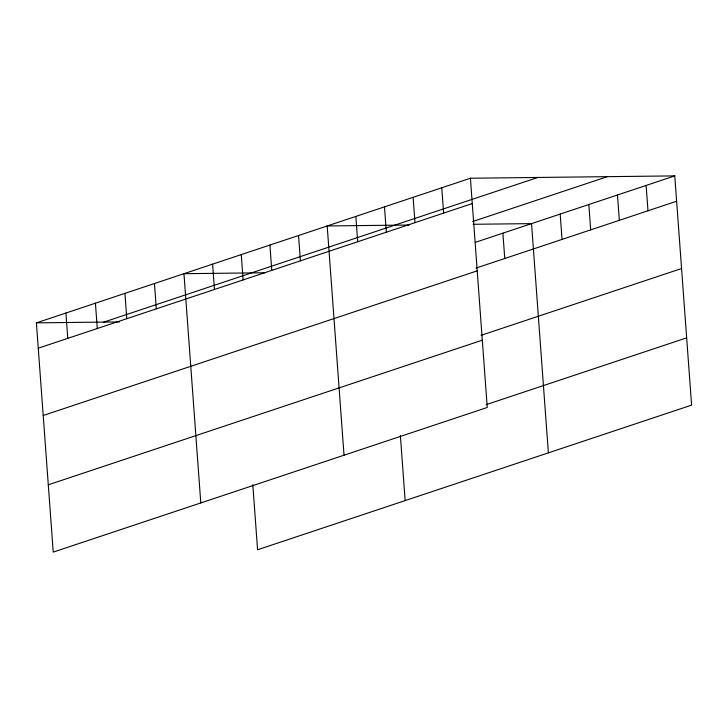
<?xml version="1.0" encoding="UTF-8"?>
<svg xmlns="http://www.w3.org/2000/svg" width="728" height="728" viewBox="0 0 728 728"><rect width="100%" height="100%" fill="white"/><g stroke="black" fill="none" stroke-linecap="round" stroke-linejoin="round"><path stroke-width="1.09" d="M470.415 178.233L487.25 407.48L53.235 552.106L36.4 322.859L470.415 178.233L674.765 175.894L691.6 405.141L257.585 549.767L252.807 484.721M103.84 322.094L537.846 177.459M38.256 348.193L472.272 203.567M472.59 221.567L607.334 176.667M475.311 242.36L674.765 175.894M476.112 268.05L676.621 201.228M43.198 415.488L477.213 270.852M481.053 335.335L681.572 268.523M48.294 484.812L482.309 340.185M486.14 404.668L686.659 337.847M409.191 225.025L327.191 225.962L344.026 455.2M473.1 224.288L531.54 223.623L548.375 452.861M264.846 272.763L183.966 273.692L200.801 502.93M36.4 322.859L119.528 321.913M646.118 185.44L647.984 210.774M617.471 194.986L619.337 220.32M588.834 204.532L590.69 229.866M560.187 214.078L562.043 239.412M502.893 233.169L504.759 258.504M441.769 187.779L443.634 213.113M413.122 197.324L414.987 222.659M384.475 206.87L386.341 232.205M400.373 435.544L405.15 500.591M355.837 216.416L357.694 241.751M298.544 235.508L300.409 260.842M269.897 245.054L271.762 270.388M241.259 254.6L243.116 279.934M212.612 264.146L214.469 289.48M154.454 283.52L156.311 308.854M124.943 293.357L126.799 318.691M95.423 303.194L97.288 328.528M65.911 313.031L67.777 338.356"/></g></svg>
